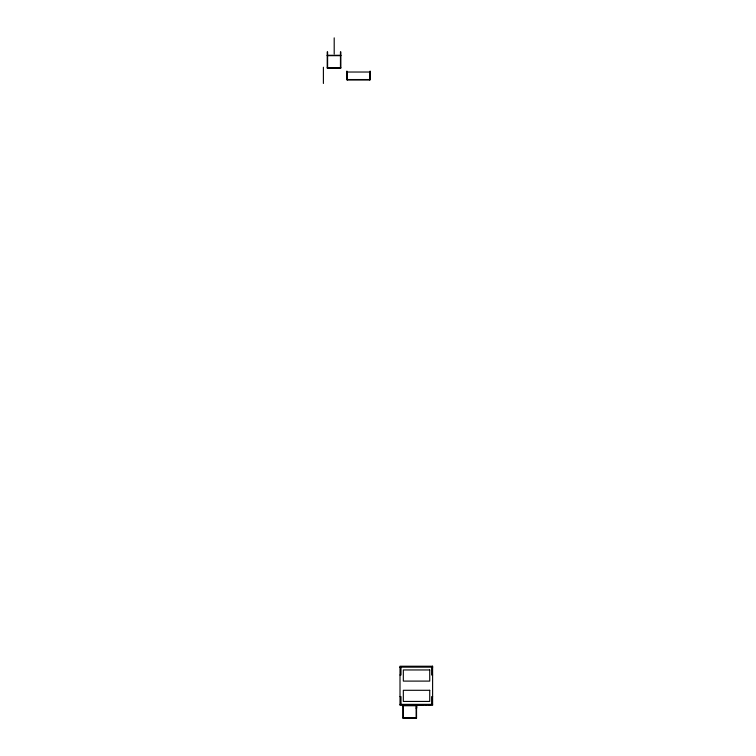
<?xml version="1.0" encoding="UTF-8"?>
<svg xmlns="http://www.w3.org/2000/svg" width="756" height="756" viewBox="0 0 756 756"><rect width="100%" height="100%" fill="white"/><g stroke="black" fill="none" stroke-linecap="round" stroke-linejoin="round"><path stroke-width="1.13" d="M369.712 79.531L370.109 77.877M327.216 55.292L340.843 55.292M327.216 55.679L340.843 55.679M327.216 67.757L340.843 67.757M346.919 72.028L370.109 72.028M346.919 77.877L347.316 79.531M346.919 79.541L370.109 79.541M400.009 667.151L432.602 667.151M400.009 667.283L400.992 667.283L400.992 674.995L400.009 674.995M432.602 667.283L431.619 667.283L431.619 674.995L432.602 674.995M400.009 696.654L400.992 696.654L400.992 704.365M432.602 696.654L431.619 696.654L431.619 704.365M400.009 704.365L432.602 704.365M402.702 705.339L403.704 705.339M406.038 705.339L406.832 705.339M409.298 705.339L410.092 705.339M412.681 705.339L413.485 705.339M415.942 705.339L416.745 705.339M419.07 705.339L419.873 705.339M422.33 705.339L423.133 705.339M425.722 705.339L426.516 705.339M429.106 705.339L429.909 705.339M402.91 705.735L416.537 705.735M415.942 708.079L416.745 708.079L416.745 704.781M402.91 717.813L416.537 717.813M416.537 704.942L416.537 718.2L402.91 718.2L402.91 704.942M416.15 705.348L416.15 718.2M403.298 704.942L403.298 718.2M369.712 79.928L370.109 71.045L370.109 79.928L346.919 79.928L346.919 71.045L347.306 79.928M340.843 51.909L340.843 68.144L327.216 68.144L327.216 51.909M340.455 51.909L340.455 68.144M334.199 37.857L334.199 54.073M327.603 51.909L327.603 68.144M323.398 67.246L323.398 83.472M432.602 666.234L400.009 666.234L400.009 705.348L432.602 705.348L432.602 666.178M429.729 669.958L403.335 669.958L403.335 681.099L429.729 681.099L429.729 669.958M429.729 690.294L403.335 690.294L403.335 701.436L429.729 701.436L429.729 690.294"/></g></svg>
